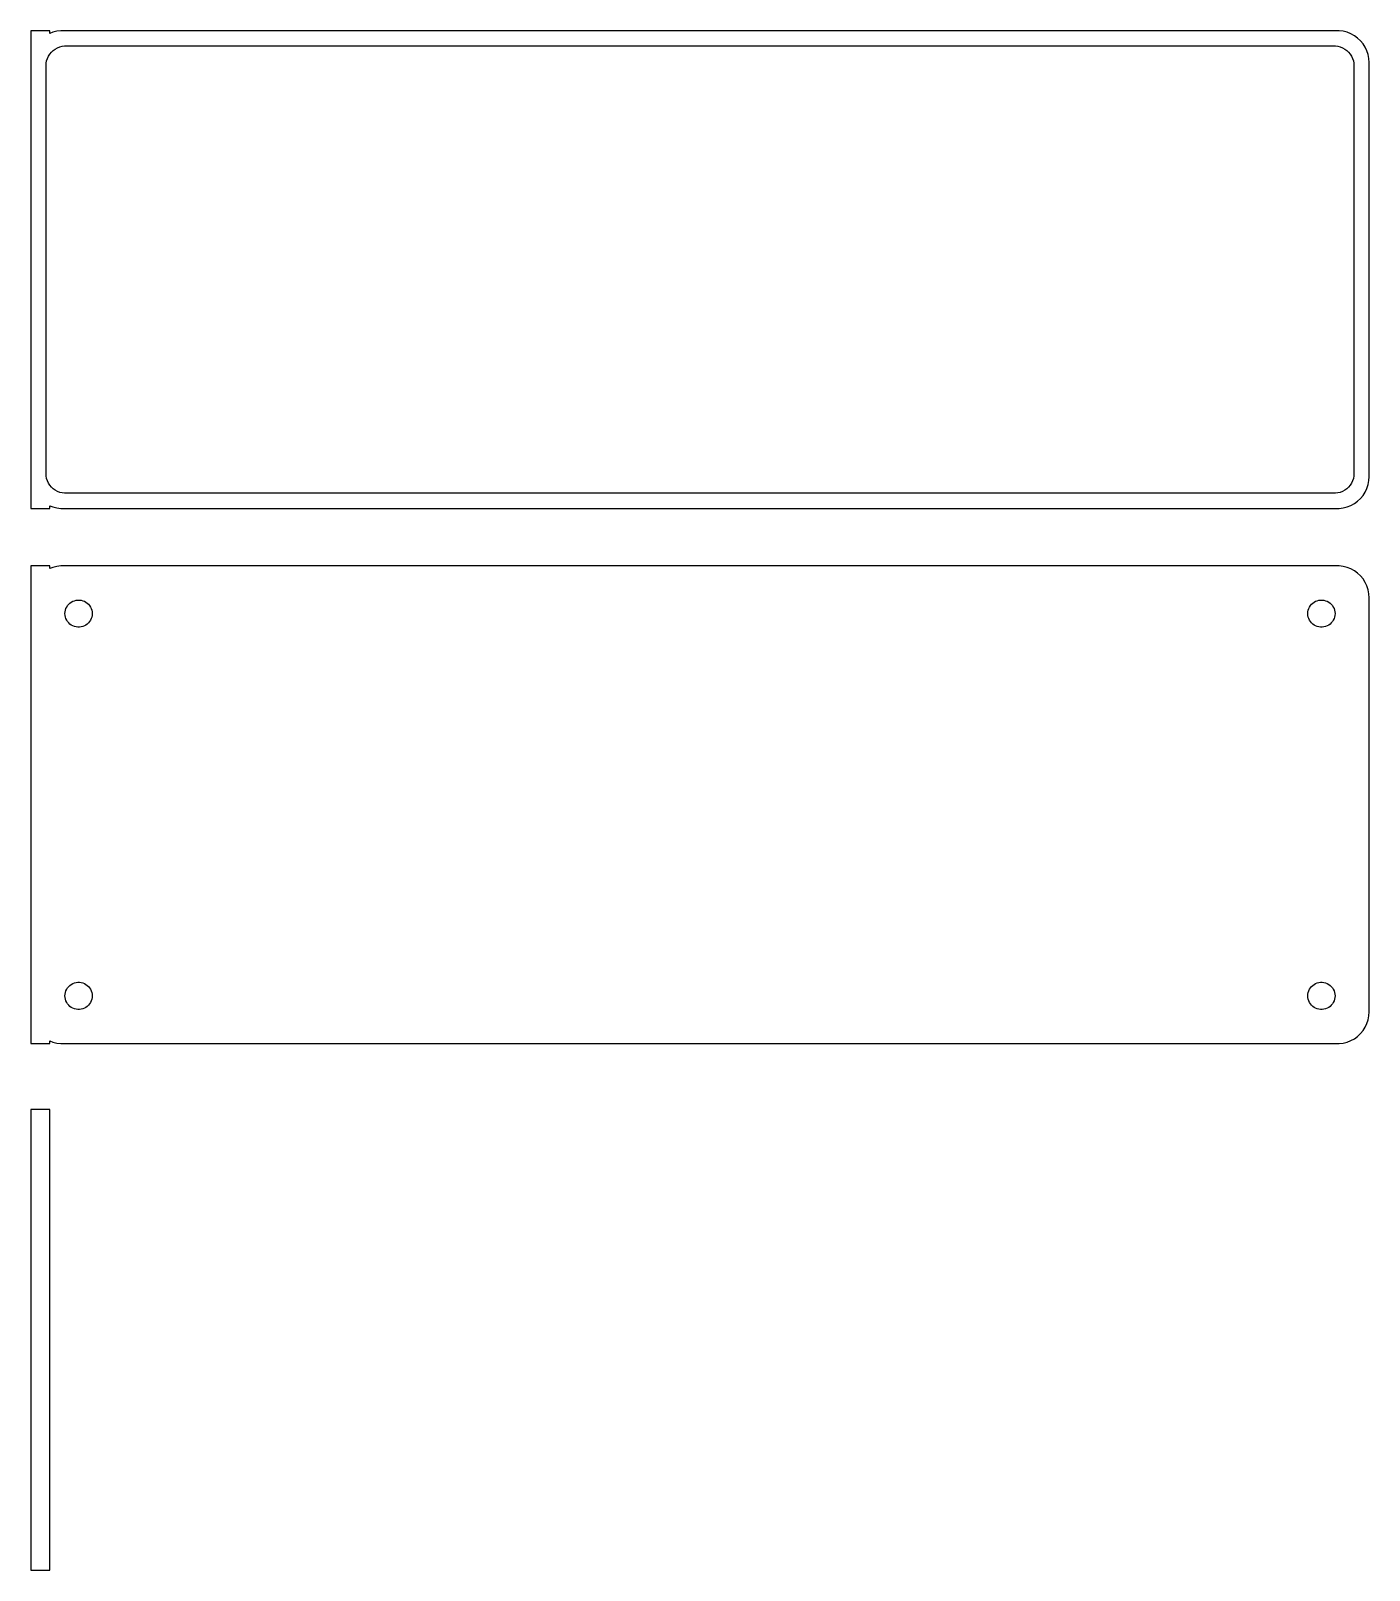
# Model space of a CAD drawing. Header units: metres. Extents: x -105 to 105, y 48 to 289.
import ezdxf

# ---------------------------------------------------------------- set-up
doc = ezdxf.new("R2010")
doc.units = ezdxf.units.M

msp = doc.modelspace()

# ---------------------------------------------------------------- linework, layer by layer
for p, q in [((-102, 289.49), (-105, 289.49)), ((-105, 289.49), (-105, 214.51)), ((-102, 289.075), (-102, 289.49)), ((-101.545, 289.255), (-102, 289.075)), ((-100.937, 289.411), (-101.545, 289.255)), ((-100.314, 289.49), (-100.937, 289.411)), ((100.314, 289.49), (-100.314, 289.49)), ((100.937, 289.411), (100.314, 289.49)), ((101.545, 289.255), (100.937, 289.411)), ((102.129, 289.024), (101.545, 289.255)), ((102.679, 288.722), (102.129, 289.024)), ((103.187, 288.353), (102.679, 288.722)), ((103.645, 287.923), (103.187, 288.353)), ((104.045, 287.439), (103.645, 287.923)), ((-102.515, 284.774), (-102.394, 285.146)), ((-102.394, 285.146), (-102.228, 285.5)), ((-102.228, 285.5), (-102.018, 285.83)), ((-102.018, 285.83), (-101.769, 286.131)), ((-101.769, 286.131), (-101.484, 286.399)), ((-101.484, 286.399), (-101.168, 286.628)), ((-101.168, 286.628), (-100.825, 286.817)), ((-100.825, 286.817), (-100.462, 286.961)), ((-100.462, 286.961), (-100.083, 287.058)), ((-100.083, 287.058), (-99.6955, 287.107)), ((-99.6955, 287.107), (99.6955, 287.107)), ((99.6955, 287.107), (100.083, 287.058)), ((100.083, 287.058), (100.462, 286.961)), ((100.462, 286.961), (100.825, 286.817)), ((100.825, 286.817), (101.168, 286.628)), ((101.168, 286.628), (101.484, 286.399)), ((101.484, 286.399), (101.769, 286.131)), ((101.769, 286.131), (102.018, 285.83)), ((102.018, 285.83), (102.228, 285.5)), ((102.228, 285.5), (102.394, 285.146)), ((102.394, 285.146), (102.515, 284.774)), ((104.382, 286.909), (104.045, 287.439)), ((104.649, 286.341), (104.382, 286.909)), ((104.843, 285.743), (104.649, 286.341)), ((104.961, 285.127), (104.843, 285.743)), ((-102.613, 284), (-102.588, 284.39)), ((-102.613, 220), (-102.613, 284)), ((-102.588, 284.39), (-102.515, 284.774)), ((102.515, 284.774), (102.588, 284.39)), ((102.588, 284.39), (102.613, 284)), ((102.613, 284), (102.613, 220)), ((105, 284.5), (104.961, 285.127)), ((105, 219.5), (105, 284.5)), ((-102.588, 219.61), (-102.613, 220)), ((102.613, 220), (102.588, 219.61)), ((-102.515, 219.226), (-102.588, 219.61)), ((-102.394, 218.854), (-102.515, 219.226)), ((-102.228, 218.5), (-102.394, 218.854)), ((-102.018, 218.17), (-102.228, 218.5)), ((-101.769, 217.869), (-102.018, 218.17)), ((-101.484, 217.601), (-101.769, 217.869)), ((-101.168, 217.372), (-101.484, 217.601)), ((101.484, 217.601), (101.168, 217.372)), ((101.769, 217.869), (101.484, 217.601)), ((102.018, 218.17), (101.769, 217.869)), ((102.228, 218.5), (102.018, 218.17)), ((102.394, 218.854), (102.228, 218.5)), ((102.515, 219.226), (102.394, 218.854)), ((102.588, 219.61), (102.515, 219.226)), ((104.382, 217.091), (104.649, 217.659)), ((104.649, 217.659), (104.843, 218.257)), ((104.843, 218.257), (104.961, 218.873)), ((104.961, 218.873), (105, 219.5)), ((-100.825, 217.183), (-101.168, 217.372)), ((-100.462, 217.039), (-100.825, 217.183)), ((-100.083, 216.942), (-100.462, 217.039)), ((-99.6955, 216.893), (-100.083, 216.942)), ((99.6955, 216.893), (-99.6955, 216.893)), ((100.083, 216.942), (99.6955, 216.893)), ((100.462, 217.039), (100.083, 216.942)), ((100.825, 217.183), (100.462, 217.039)), ((101.168, 217.372), (100.825, 217.183)), ((102.129, 214.976), (102.679, 215.278)), ((102.679, 215.278), (103.187, 215.647)), ((103.187, 215.647), (103.645, 216.077)), ((103.645, 216.077), (104.045, 216.561)), ((104.045, 216.561), (104.382, 217.091)), ((-105, 214.51), (-102, 214.51)), ((-102, 214.925), (-101.545, 214.745)), ((-102, 214.51), (-102, 214.925)), ((-101.545, 214.745), (-100.937, 214.589)), ((-100.937, 214.589), (-100.314, 214.51)), ((-100.314, 214.51), (100.314, 214.51)), ((100.314, 214.51), (100.937, 214.589)), ((100.937, 214.589), (101.545, 214.745)), ((101.545, 214.745), (102.129, 214.976)), ((-102, 205.479), (-105, 205.479)), ((-105, 205.479), (-105, 130.521)), ((-102, 205.075), (-102, 205.479)), ((-100.937, 205.411), (-101.545, 205.255)), ((-100.314, 205.49), (-100.937, 205.411)), ((100.314, 205.49), (-100.314, 205.49)), ((100.937, 205.411), (100.314, 205.49)), ((101.545, 205.255), (100.937, 205.411)), ((-101.545, 205.255), (-102, 205.075)), ((102.129, 205.024), (101.545, 205.255)), ((102.679, 204.722), (102.129, 205.024)), ((103.187, 204.353), (102.679, 204.722)), ((103.645, 203.923), (103.187, 204.353)), ((104.045, 203.439), (103.645, 203.923)), ((104.382, 202.909), (104.045, 203.439)), ((104.649, 202.341), (104.382, 202.909)), ((104.843, 201.743), (104.649, 202.341)), ((104.961, 201.127), (104.843, 201.743)), ((105, 200.5), (104.961, 201.127)), ((-99.6353, 198), (-99.6185, 198.268)), ((-99.6185, 198.268), (-99.5682, 198.531)), ((-99.5682, 198.531), (-99.4853, 198.786)), ((-99.4853, 198.786), (-99.3712, 199.029)), ((-99.3712, 199.029), (-99.2275, 199.255)), ((-99.2275, 199.255), (-99.0566, 199.462)), ((-99.0566, 199.462), (-98.8611, 199.645)), ((-98.8611, 199.645), (-98.6441, 199.803)), ((-98.6441, 199.803), (-98.4092, 199.932)), ((-98.4092, 199.932), (-98.1598, 200.031)), ((-98.1598, 200.031), (-97.9001, 200.097)), ((-97.9001, 200.097), (-97.6341, 200.131)), ((-97.6341, 200.131), (-97.3659, 200.131)), ((-97.3659, 200.131), (-97.0999, 200.097)), ((-97.0999, 200.097), (-96.8401, 200.031)), ((-96.8401, 200.031), (-96.5908, 199.932)), ((-96.5908, 199.932), (-96.3559, 199.803)), ((-96.3559, 199.803), (-96.1389, 199.645)), ((-96.1389, 199.645), (-95.9434, 199.462)), ((-95.9434, 199.462), (-95.7725, 199.255)), ((-95.7725, 199.255), (-95.6288, 199.029)), ((-95.6288, 199.029), (-95.5146, 198.786)), ((-95.5146, 198.786), (-95.4318, 198.531)), ((-95.4318, 198.531), (-95.3815, 198.268)), ((-95.3815, 198.268), (-95.3647, 198)), ((95.3647, 198), (95.3815, 198.268)), ((95.3815, 198.268), (95.4318, 198.531)), ((95.4318, 198.531), (95.5146, 198.786)), ((95.5146, 198.786), (95.6288, 199.029)), ((95.6288, 199.029), (95.7725, 199.255)), ((95.7725, 199.255), (95.9434, 199.462)), ((95.9434, 199.462), (96.1389, 199.645)), ((96.1389, 199.645), (96.3559, 199.803)), ((96.3559, 199.803), (96.5908, 199.932)), ((96.5908, 199.932), (96.8401, 200.031)), ((96.8401, 200.031), (97.0999, 200.097)), ((97.0999, 200.097), (97.3659, 200.131)), ((97.3659, 200.131), (97.6341, 200.131)), ((97.6341, 200.131), (97.9001, 200.097)), ((97.9001, 200.097), (98.1598, 200.031)), ((98.1598, 200.031), (98.4092, 199.932)), ((98.4092, 199.932), (98.6441, 199.803)), ((98.6441, 199.803), (98.8611, 199.645)), ((98.8611, 199.645), (99.0566, 199.462)), ((99.0566, 199.462), (99.2275, 199.255)), ((99.2275, 199.255), (99.3712, 199.029)), ((99.3712, 199.029), (99.4853, 198.786)), ((99.4853, 198.786), (99.5682, 198.531)), ((99.5682, 198.531), (99.6185, 198.268)), ((99.6185, 198.268), (99.6353, 198)), ((105, 135.5), (105, 200.5)), ((-99.6185, 197.732), (-99.6353, 198)), ((-99.5682, 197.469), (-99.6185, 197.732)), ((-99.4853, 197.214), (-99.5682, 197.469)), ((-99.3712, 196.971), (-99.4853, 197.214)), ((-99.2275, 196.745), (-99.3712, 196.971)), ((-99.0566, 196.538), (-99.2275, 196.745)), ((-98.8611, 196.355), (-99.0566, 196.538)), ((-98.6441, 196.197), (-98.8611, 196.355)), ((-98.4092, 196.068), (-98.6441, 196.197)), ((-98.1598, 195.969), (-98.4092, 196.068)), ((-97.9001, 195.903), (-98.1598, 195.969)), ((-97.6341, 195.869), (-97.9001, 195.903)), ((-97.3659, 195.869), (-97.6341, 195.869)), ((-97.0999, 195.903), (-97.3659, 195.869)), ((-96.8401, 195.969), (-97.0999, 195.903)), ((-96.5908, 196.068), (-96.8401, 195.969)), ((-96.3559, 196.197), (-96.5908, 196.068)), ((-96.1389, 196.355), (-96.3559, 196.197)), ((-95.9434, 196.538), (-96.1389, 196.355)), ((-95.7725, 196.745), (-95.9434, 196.538)), ((-95.6288, 196.971), (-95.7725, 196.745)), ((-95.5146, 197.214), (-95.6288, 196.971)), ((-95.4318, 197.469), (-95.5146, 197.214)), ((-95.3815, 197.732), (-95.4318, 197.469)), ((-95.3647, 198), (-95.3815, 197.732)), ((95.3815, 197.732), (95.3647, 198)), ((95.4318, 197.469), (95.3815, 197.732)), ((95.5146, 197.214), (95.4318, 197.469)), ((95.6288, 196.971), (95.5146, 197.214)), ((95.7725, 196.745), (95.6288, 196.971)), ((95.9434, 196.538), (95.7725, 196.745)), ((96.1389, 196.355), (95.9434, 196.538)), ((96.3559, 196.197), (96.1389, 196.355)), ((96.5908, 196.068), (96.3559, 196.197)), ((96.8401, 195.969), (96.5908, 196.068)), ((97.0999, 195.903), (96.8401, 195.969)), ((97.3659, 195.869), (97.0999, 195.903)), ((97.6341, 195.869), (97.3659, 195.869)), ((97.9001, 195.903), (97.6341, 195.869)), ((98.1598, 195.969), (97.9001, 195.903)), ((98.4092, 196.068), (98.1598, 195.969)), ((98.6441, 196.197), (98.4092, 196.068)), ((98.8611, 196.355), (98.6441, 196.197)), ((99.0566, 196.538), (98.8611, 196.355)), ((99.2275, 196.745), (99.0566, 196.538)), ((99.3712, 196.971), (99.2275, 196.745)), ((99.4853, 197.214), (99.3712, 196.971)), ((99.5682, 197.469), (99.4853, 197.214)), ((99.6185, 197.732), (99.5682, 197.469)), ((99.6353, 198), (99.6185, 197.732)), ((-99.6353, 138), (-99.6185, 138.268)), ((-99.6185, 137.732), (-99.6353, 138)), ((-99.6185, 138.268), (-99.5682, 138.531)), ((-99.5682, 138.531), (-99.4853, 138.786)), ((-99.4853, 138.786), (-99.3712, 139.029)), ((-99.3712, 139.029), (-99.2275, 139.255)), ((-99.2275, 139.255), (-99.0566, 139.462)), ((-99.0566, 139.462), (-98.8611, 139.645)), ((-98.8611, 139.645), (-98.6441, 139.803)), ((-98.6441, 139.803), (-98.4092, 139.932)), ((-98.4092, 139.932), (-98.1598, 140.031)), ((-98.1598, 140.031), (-97.9001, 140.097)), ((-97.9001, 140.097), (-97.6341, 140.131)), ((-97.6341, 140.131), (-97.3659, 140.131)), ((-97.3659, 140.131), (-97.0999, 140.097)), ((-97.0999, 140.097), (-96.8401, 140.031)), ((-96.8401, 140.031), (-96.5908, 139.932)), ((-96.5908, 139.932), (-96.3559, 139.803)), ((-96.3559, 139.803), (-96.1389, 139.645)), ((-96.1389, 139.645), (-95.9434, 139.462)), ((-95.9434, 139.462), (-95.7725, 139.255)), ((-95.7725, 139.255), (-95.6288, 139.029)), ((-95.6288, 139.029), (-95.5146, 138.786)), ((-95.5146, 138.786), (-95.4318, 138.531)), ((-95.4318, 138.531), (-95.3815, 138.268)), ((-95.3815, 138.268), (-95.3647, 138)), ((-95.3647, 138), (-95.3815, 137.732)), ((95.3647, 138), (95.3815, 138.268)), ((95.3815, 137.732), (95.3647, 138)), ((95.3815, 138.268), (95.4318, 138.531)), ((95.4318, 138.531), (95.5146, 138.786)), ((95.5146, 138.786), (95.6288, 139.029)), ((95.6288, 139.029), (95.7725, 139.255)), ((95.7725, 139.255), (95.9434, 139.462)), ((95.9434, 139.462), (96.1389, 139.645)), ((96.1389, 139.645), (96.3559, 139.803)), ((96.3559, 139.803), (96.5908, 139.932)), ((96.5908, 139.932), (96.8401, 140.031)), ((96.8401, 140.031), (97.0999, 140.097)), ((97.0999, 140.097), (97.3659, 140.131)), ((97.3659, 140.131), (97.6341, 140.131)), ((97.6341, 140.131), (97.9001, 140.097)), ((97.9001, 140.097), (98.1598, 140.031)), ((98.1598, 140.031), (98.4092, 139.932)), ((98.4092, 139.932), (98.6441, 139.803)), ((98.6441, 139.803), (98.8611, 139.645)), ((98.8611, 139.645), (99.0566, 139.462)), ((99.0566, 139.462), (99.2275, 139.255)), ((99.2275, 139.255), (99.3712, 139.029)), ((99.3712, 139.029), (99.4853, 138.786)), ((99.4853, 138.786), (99.5682, 138.531)), ((99.5682, 138.531), (99.6185, 138.268)), ((99.6185, 138.268), (99.6353, 138)), ((99.6353, 138), (99.6185, 137.732)), ((-99.5682, 137.469), (-99.6185, 137.732)), ((-99.4853, 137.214), (-99.5682, 137.469)), ((-99.3712, 136.971), (-99.4853, 137.214)), ((-99.2275, 136.745), (-99.3712, 136.971)), ((-99.0566, 136.538), (-99.2275, 136.745)), ((-98.8611, 136.355), (-99.0566, 136.538)), ((-98.6441, 136.197), (-98.8611, 136.355)), ((-98.4092, 136.068), (-98.6441, 136.197)), ((-98.1598, 135.969), (-98.4092, 136.068)), ((-97.9001, 135.903), (-98.1598, 135.969)), ((-97.6341, 135.869), (-97.9001, 135.903)), ((-97.3659, 135.869), (-97.6341, 135.869)), ((-97.0999, 135.903), (-97.3659, 135.869)), ((-96.8401, 135.969), (-97.0999, 135.903)), ((-96.5908, 136.068), (-96.8401, 135.969)), ((-96.3559, 136.197), (-96.5908, 136.068)), ((-96.1389, 136.355), (-96.3559, 136.197)), ((-95.9434, 136.538), (-96.1389, 136.355)), ((-95.7725, 136.745), (-95.9434, 136.538)), ((-95.6288, 136.971), (-95.7725, 136.745)), ((-95.5146, 137.214), (-95.6288, 136.971)), ((-95.4318, 137.469), (-95.5146, 137.214)), ((-95.3815, 137.732), (-95.4318, 137.469)), ((95.4318, 137.469), (95.3815, 137.732)), ((95.5146, 137.214), (95.4318, 137.469)), ((95.6288, 136.971), (95.5146, 137.214)), ((95.7725, 136.745), (95.6288, 136.971)), ((95.9434, 136.538), (95.7725, 136.745)), ((96.1389, 136.355), (95.9434, 136.538)), ((96.3559, 136.197), (96.1389, 136.355)), ((96.5908, 136.068), (96.3559, 136.197)), ((96.8401, 135.969), (96.5908, 136.068)), ((97.0999, 135.903), (96.8401, 135.969)), ((97.3659, 135.869), (97.0999, 135.903)), ((97.6341, 135.869), (97.3659, 135.869)), ((97.9001, 135.903), (97.6341, 135.869)), ((98.1598, 135.969), (97.9001, 135.903)), ((98.4092, 136.068), (98.1598, 135.969)), ((98.6441, 136.197), (98.4092, 136.068)), ((98.8611, 136.355), (98.6441, 136.197)), ((99.0566, 136.538), (98.8611, 136.355)), ((99.2275, 136.745), (99.0566, 136.538)), ((99.3712, 136.971), (99.2275, 136.745)), ((99.4853, 137.214), (99.3712, 136.971)), ((99.5682, 137.469), (99.4853, 137.214)), ((99.6185, 137.732), (99.5682, 137.469)), ((104.961, 134.873), (105, 135.5)), ((104.045, 132.561), (104.382, 133.091)), ((104.382, 133.091), (104.649, 133.659)), ((104.649, 133.659), (104.843, 134.257)), ((104.843, 134.257), (104.961, 134.873)), ((-105, 130.521), (-102, 130.521)), ((-102, 130.521), (-102, 130.925)), ((-102, 130.925), (-101.545, 130.745)), ((-101.545, 130.745), (-100.937, 130.589)), ((-100.937, 130.589), (-100.314, 130.51)), ((-100.314, 130.51), (100.314, 130.51)), ((100.314, 130.51), (100.937, 130.589)), ((100.937, 130.589), (101.545, 130.745)), ((101.545, 130.745), (102.129, 130.976)), ((102.129, 130.976), (102.679, 131.278)), ((102.679, 131.278), (103.187, 131.647)), ((103.187, 131.647), (103.645, 132.077)), ((103.645, 132.077), (104.045, 132.561)), ((-102, 120.153), (-105, 120.153)), ((-105, 120.153), (-105, 47.8474)), ((-102, 47.8474), (-102, 120.153)), ((-105, 47.8474), (-102, 47.8474))]:
    msp.add_line(p, q)

doc.saveas('drawing.dxf')
